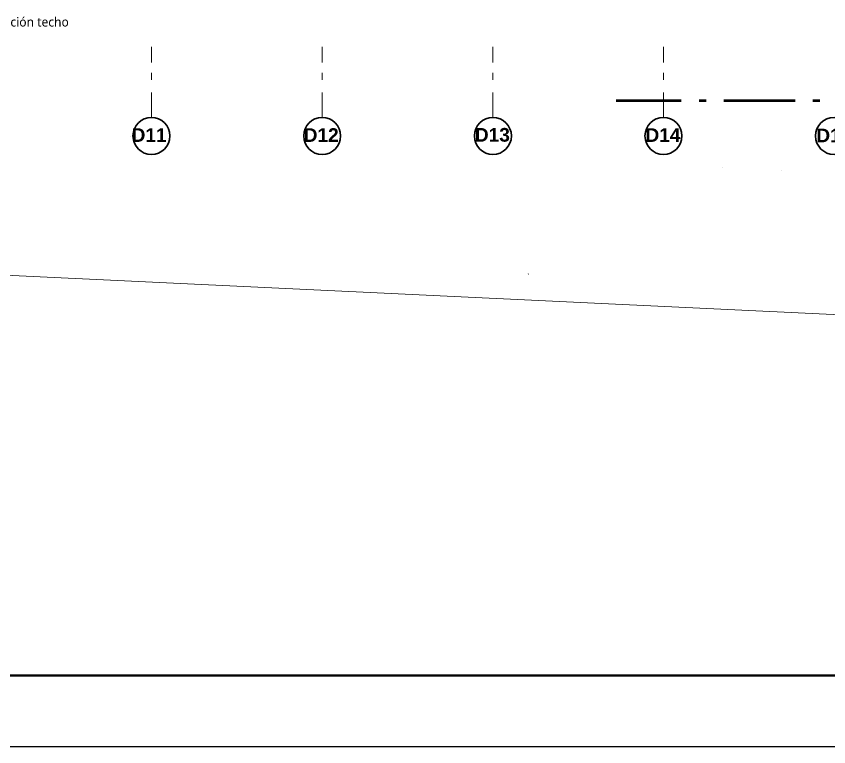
# Model space of a CAD drawing. Header units: millimetres. Extents: x 1 to 121, y 0 to 90.
# Drawn here: x 49.35 to 60.77, y -0.05 to 10.22 of the extents above; entities that cross this region are included whole.
import ezdxf
from ezdxf import colors
from ezdxf.entities.mleader import LeaderData, LeaderLine
from ezdxf.math import Vec2, Vec3

# ---------------------------------------------------------------- set-up
doc = ezdxf.new("R2010")
doc.units = ezdxf.units.MM
doc.linetypes.add('1CORTE', pattern=[1.5, 1, -0.25, 0, -0.25])
doc.linetypes.add('Dot & Dashed', pattern=[0.670278, 0.352778, -0.176389, 0, -0.141111])
for name, color, linetype, lineweight in [('AA. Proyeccion Corte', 10, '1CORTE', 50), ('Cotas varias El', 253, 'Continuous', 13), ('GRAFO 0 BLANCO', 7, 'Continuous', 0), ('GRAFO 4', 7, 'Continuous', 30), ('letras sr', 7, 'Continuous', 5), ('MK-LINEAS GENERALES', 7, 'Continuous', 15)]:
    doc.layers.add(name, color=color, linetype=linetype, lineweight=lineweight)
doc.styles.add('Generales', font='trebuc.ttf', dxfattribs={"height": 0.1})
doc.styles.add('GENERATED_STYLE_1', font='arialbd.ttf')

msp = doc.modelspace()

# ---------------------------------------------------------------- linework, layer by layer
at = {"color": 7}
msp.add_lwpolyline([(0.76, 89.953), (120.76, 89.953), (120.76, -0.047), (0.76, -0.047), (0.76, 89.953)], dxfattribs=at)
at = {"color": 7, "lineweight": 40}
msp.add_lwpolyline([(1.76, 88.953), (119.76, 88.953), (119.76, 0.953), (1.76, 0.953)], close=True, dxfattribs=at)
at = {"layer": 'AA. Proyeccion Corte', "color": 7}
msp.add_line((69.899, 9.03), (57.783, 9.03), dxfattribs=at)
at = {"layer": 'Cotas varias El', "linetype": 'Dot & Dashed'}
for p, q in [((51.251, 8.796), (51.251, 9.788)), ((53.651, 8.796), (53.651, 9.788)), ((56.051, 8.796), (56.051, 9.788)), ((58.449, 8.796), (58.449, 9.788))]:
    msp.add_line(p, q, dxfattribs=at)
at = {"layer": 'GRAFO 0 BLANCO', "color": 7}
msp.add_line((64.813, 5.837), (9.829, 8.456), dxfattribs=at)
at = {"layer": 'GRAFO 4', "linetype": 'Continuous'}
for centre in [(51.251, 8.536), (53.651, 8.536), (56.051, 8.536), (58.449, 8.536), (60.847, 8.536)]:
    msp.add_circle(centre, 0.26, dxfattribs=at)
at = {"layer": 'MK-LINEAS GENERALES', "color": 7, "linetype": 'Continuous'}
for p, q in [((50.961, 8.525), (50.961, 8.525)), ((51.04, 8.521), (51.04, 8.521)), ((51.043, 8.521), (51.042, 8.521)), ((59.277, 8.09), (59.277, 8.089)), ((59.28, 8.089), (59.28, 8.089)), ((60.114, 8.045), (60.114, 8.046)), ((56.547, 6.596), (56.55, 6.599))]:
    msp.add_line(p, q, dxfattribs=at)

# ---------------------------------------------------------------- texts
at = {"char_height": 0.192, "width": 8.088250069704372e-15, "attachment_point": 9, "rotation": 0, "style": 'GENERATED_STYLE_1'}
for s, insert in [('D11', (51.464, 8.453)), ('D12', (53.883, 8.453)), ('D13', (56.29, 8.453)), ('D14', (58.688, 8.453)), ('D15', (61.09, 8.445))]:
    msp.add_mtext(s, dxfattribs=dict(at, insert=insert))
at = {"layer": 'letras sr', "insert": (48.73, 10.204), "char_height": 0.13, "attachment_point": 1, "style": 'Generales'}
msp.add_mtext('Proyección techo ', dxfattribs=at)

# ---------------------------------------------------------------- leaders
at = {"layer": 'letras sr'}
ml = msp.add_multileader_mtext('Standard', dxfattribs=at)
ml.set_content('Baja montante tubería de agua\\Ppluvial D=3", embebida en tabiquería', color=256, style='Generales')
ml.set_leader_properties()
ml.build(insert=Vec2(0, 0))
ml.multileader.update_dxf_attribs({"text_right_attachment_type": 6, "dogleg_length": 0.36, "arrow_head_size": 0.1})
ctx = ml.context
ctx.base_point, ctx.char_height, ctx.arrow_head_size, ctx.landing_gap_size, ctx.plane_origin = Vec3(56.335, 10.627), 0.13, 0.1, 0.09, Vec3(59.496, 10.395)
ctx.right_attachment, ctx.text_align_type = 6, 2
notes = []
notes.append((ctx, [(1, (1, 1, 0), (59.666, 10.544), (-1, 0), 0.183, [(0, [(59.697, 10.928)], 0, [])])]))
ctx.mtext.insert, ctx.mtext.alignment, ctx.mtext.flow_direction = Vec3(59.393, 10.711), 3, 5
for ctx, leaders in notes:
    for number, flags, end, landing, length, lines in leaders:
        leader = LeaderData()
        leader.index, (leader.has_last_leader_line, leader.has_dogleg_vector, leader.attachment_direction) = number, flags
        leader.last_leader_point, leader.dogleg_vector, leader.dogleg_length = Vec3(end), Vec3(landing), length
        for number, points, colour, breaks in lines:
            line = LeaderLine()
            line.index, line.vertices, line.color, line.breaks = number, Vec3.list(points), colors.encode_raw_color(colour), breaks
            leader.lines.append(line)
        ctx.leaders.append(leader)

doc.saveas('drawing.dxf')
